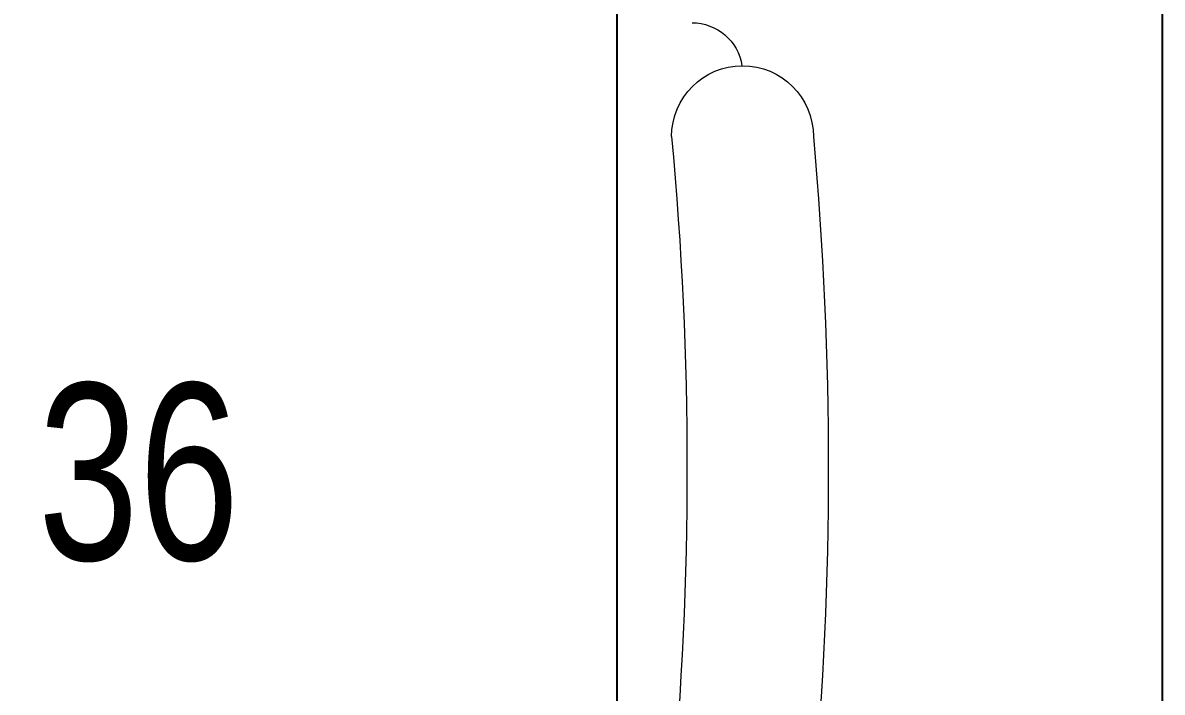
# Model space of a CAD drawing. Extents: x -12260 to 57327, y -29287 to 19916.
# Drawn here: x 37912 to 38476, y -11419 to -11087 of the extents above; entities that cross this region are included whole.
import ezdxf

# ---------------------------------------------------------------- set-up
doc = ezdxf.new("R2010")
doc.units = 0
doc.header["$LTSCALE"] = 0.25
doc.linetypes.add('DASHDOT', pattern=[25.4, 12.7, -6.35, 0, -6.35])
for name, color, linetype, lineweight in [('01-First Floor$0$72_EGR_EQP_TAG', 142, 'Continuous', 5), ('01-First Floor$0$LOADING', 253, 'Continuous', 5), ('01-First Floor$0$Walls', 251, 'Continuous', 5), ('E-LITE-CLNG-CNDT', 6, 'DASHDOT', 35)]:
    doc.layers.add(name, color=color, linetype=linetype, lineweight=lineweight)
doc.layers.add('01-First Floor$0$FALSE CEILING', color=251, linetype='Continuous')
doc.styles.add('01-First Floor$0$X3G_ENTITY_257CFD', font='swisscl.ttf', dxfattribs={"height": 200})

# ---------------------------------------------------------------- blocks, each defined once
blk = doc.blocks.new('01-First Floor$0$GF21018-P')
at = {"color": 0}
for centre, radius, start, end in [((-0.1642902328567111, 0.0424977280054613), 0.0351139560901341, 90.00000000000004, 270), ((-4.0174444003e-06, 1.846735474002139), 1.776735474005004, 264.6945553321505, 275.3052680112835), ((-0.1956958158158457, 0.0674977280054634), 0.025, 179.9999999999999, 261.4720758531367), ((-3.2405935642e-06, 1.831363171438854), 1.831363171441721, 264.8532206013883, 275.1469821681523)]:
    blk.add_arc(centre, radius, start, end, dxfattribs=at)
blk = doc.blocks.new('01-First Floor')
at = {"layer": '01-First Floor$0$FALSE CEILING', "linetype": 'Continuous'}
blk.add_line((38205.99999999985, -12829.99999999993), (38205.99999999985, -8829.99999999982), dxfattribs=at)
at = {"layer": '01-First Floor$0$FALSE CEILING'}
blk.add_lwpolyline([(34975.99999988085, -12829.99999999752), (34975.99999988085, -10709.99999999741), (34975.99999987645, -10709.99999999981), (34975.99999988344, -8829.999999999898), (38475.99999988344, -8829.99999999981), (38475.99999988297, -12829.99999999993), (34975.99999988085, -12829.99999999752)], dxfattribs=at)
at = {"layer": '01-First Floor$0$Walls'}
blk.add_line((38475.99999988294, -8829.999999999825), (38475.99999988294, -12829.99999999994), dxfattribs=at)
at = {"layer": '01-First Floor$0$LOADING', "extrusion": (7.774263848676233e-06, 2.240207019314477e-05, 0.9999999997188542), "xscale": -1000, "yscale": 1000, "zscale": 1000, "rotation": 90.00141075505213}
blk.add_blockref('01-First Floor$0$GF21018-P', (38310.61389380628, -11307.58665862261, -0.06745073876234682), dxfattribs=at)
at = {"layer": '01-First Floor$0$72_EGR_EQP_TAG', "insert": (37969.03563908115, -11265.53164007785, -0.1044569282662681), "char_height": 87.47307164393662, "attachment_point": 2, "style": '01-First Floor$0$X3G_ENTITY_257CFD'}
blk.add_mtext('36', dxfattribs=at)

msp = doc.modelspace()

# ---------------------------------------------------------------- block references
at = {"layer": 'E-LITE-CLNG-CNDT'}
msp.add_blockref('01-First Floor', (0, 0), dxfattribs=at)

doc.saveas('drawing.dxf')
